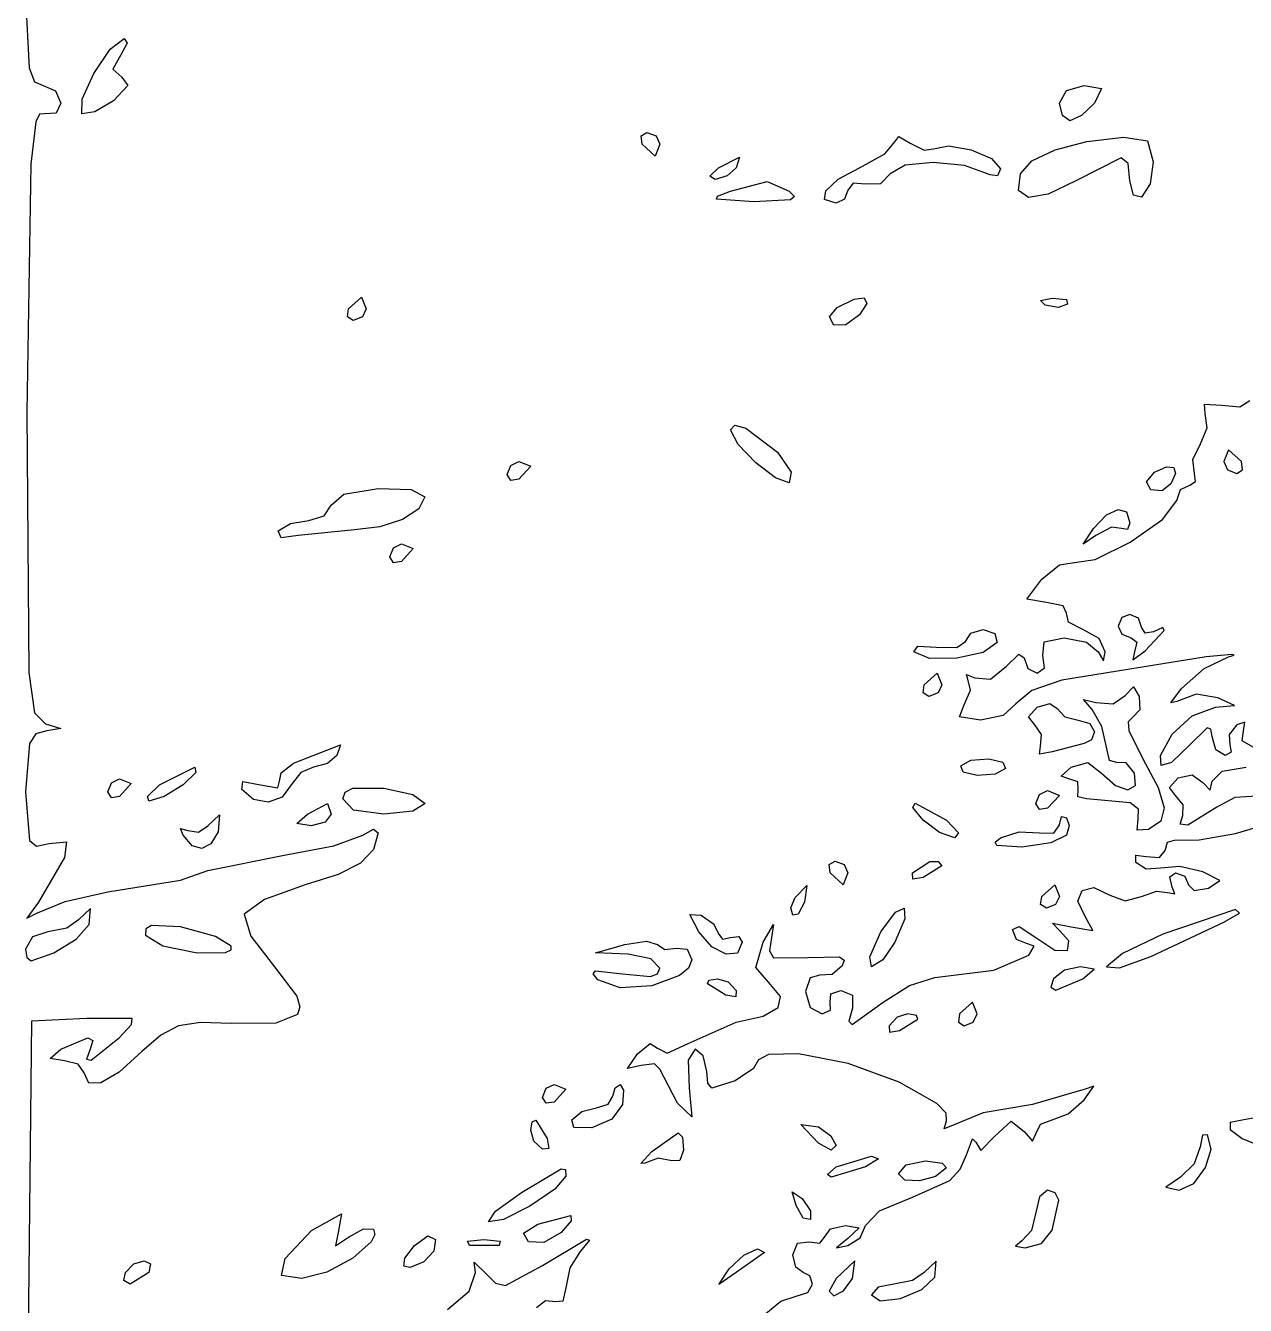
# Model space of a CAD drawing. Extents: x 0 to 282, y 0 to 282.
# Drawn here: x 0 to 36.63, y 57.93 to 96.34 of the extents above; entities that cross this region are included whole.
import ezdxf

# ---------------------------------------------------------------- set-up
doc = ezdxf.new("R2010")
doc.units = 0

msp = doc.modelspace()

# ---------------------------------------------------------------- linework, layer by layer
at = {"layer": 'Layer 1'}
for p, q in [((-0.000006, 97.190089), (0.105828, 95.073418)), ((2.540778, 95.632319), (2.962457, 95.955332)), ((3.055062, 95.814221), (2.856624, 95.461443)), ((2.962457, 95.955332), (3.055062, 95.814221)), ((2.049645, 94.905817), (2.540778, 95.632319)), ((2.856626, 95.461442), (2.62291, 95.033698)), ((2.856624, 95.461443), (2.856626, 95.461442)), ((0.105828, 95.073418), (0.267885, 94.660005)), ((1.697418, 94.139627), (2.049645, 94.905817)), ((2.62291, 95.033698), (2.891903, 94.791164)), ((0.267885, 94.660005), (0.529161, 94.544249)), ((0.529161, 94.544249), (0.899578, 94.385499)), ((3.072702, 94.544219), (2.644958, 94.085608)), ((2.891903, 94.791164), (3.072702, 94.544219)), ((31.255258, 94.398698), (31.784426, 94.544219)), ((31.784426, 94.544219), (32.313592, 94.451615)), ((0.899578, 94.385499), (1.058328, 94.015082)), ((1.692457, 93.697552), (1.697418, 94.139627)), ((31.043592, 94.015052), (31.255258, 94.398698)), ((32.313592, 94.451615), (32.101926, 94.015052)), ((1.058328, 94.015082), (0.917217, 93.710811)), ((2.076104, 93.759288), (1.692457, 93.697552)), ((2.644958, 94.085608), (2.076104, 93.759288)), ((31.136196, 93.644635), (31.043592, 94.015052)), ((32.101926, 94.015052), (31.70505, 93.644635)), ((32.101926, 94.015052), (32.101926, 94.015052)), ((0.308124, 93.458355), (0.154335, 92.180638)), ((0.421606, 93.680081), (0.308124, 93.458355)), ((0.564439, 93.697582), (0.421606, 93.680081)), ((0.917217, 93.710811), (0.564439, 93.697582)), ((31.361092, 93.485885), (31.136196, 93.644635)), ((31.70505, 93.644635), (31.361092, 93.485885)), ((18.484681, 93.036093), (18.66107, 93.133107)), ((18.519959, 92.780329), (18.484681, 93.036093)), ((18.66107, 93.133107), (18.934473, 93.036093)), ((18.934473, 93.036093), (19.049126, 92.780329)), ((26.104683, 92.850881), (26.228155, 93.018451)), ((26.228155, 93.018451), (26.563294, 92.815603)), ((31.868747, 92.865772), (32.98386, 92.991998)), ((32.98386, 92.991998), (33.689416, 92.886165)), ((18.908015, 92.427551), (18.519959, 92.780329)), ((19.049126, 92.780329), (18.908015, 92.427551)), ((19.049126, 92.780329), (19.049126, 92.780329)), ((25.800414, 92.489284), (26.104683, 92.850881)), ((26.563294, 92.815603), (26.982217, 92.608346)), ((26.982217, 92.608346), (27.26885, 92.639214)), ((27.26885, 92.639214), (27.268856, 92.639218)), ((27.268856, 92.639218), (27.716993, 92.738988)), ((27.716993, 92.738988), (28.393333, 92.617169)), ((28.393333, 92.617169), (29.010142, 92.356444)), ((30.220612, 92.282586), (30.915694, 92.617175)), ((30.915694, 92.617175), (31.868747, 92.865772)), ((33.689416, 92.886165), (33.865805, 92.251164)), ((20.813039, 92.074773), (21.43481, 92.392274)), ((21.43481, 92.392274), (21.342206, 92.074773)), ((25.046353, 92.074769), (25.800414, 92.489284)), ((27.251211, 92.237933), (26.412262, 92.155802)), ((28.195995, 92.14147), (27.251211, 92.237933)), ((29.010142, 92.356444), (29.279686, 92.039495)), ((29.87941, 91.898388), (30.220612, 92.282586)), ((32.904485, 92.374638), (31.53747, 91.686721)), ((33.11505, 92.202659), (32.904485, 92.374638)), ((33.16025, 91.686721), (33.11505, 92.202659)), ((33.865806, 92.251162), (33.768792, 91.589704)), ((33.865805, 92.251164), (33.865806, 92.251162)), ((0.154335, 92.180638), (0.035272, 84.737022)), ((20.548455, 91.819009), (20.813039, 92.074773)), ((20.707206, 91.721995), (20.548455, 91.819009)), ((21.064393, 91.832238), (20.707206, 91.721995)), ((21.342206, 92.074773), (21.064393, 91.832238)), ((21.342206, 92.074773), (21.342206, 92.074773)), ((24.400328, 91.730813), (25.046353, 92.074769)), ((25.963576, 91.898384), (25.672534, 91.594113)), ((26.412262, 92.155802), (25.963576, 91.898384)), ((28.962186, 91.863106), (28.195995, 92.14147)), ((29.187081, 91.832238), (28.962186, 91.863106)), ((29.279686, 92.039495), (29.187081, 91.832238)), ((29.816024, 91.389065), (29.87941, 91.898388)), ((21.16582, 91.369217), (22.272663, 91.660259)), ((22.272663, 91.660259), (22.92971, 91.369217)), ((24.032116, 91.386855), (24.400328, 91.730813)), ((24.852325, 91.611752), (24.693575, 91.404495)), ((25.222742, 91.580884), (24.852325, 91.611752)), ((25.672534, 91.594113), (25.222742, 91.580884)), ((31.53747, 91.686721), (30.707892, 91.283231)), ((33.270493, 91.254568), (33.16025, 91.686721)), ((33.768792, 91.589704), (33.513028, 91.192832)), ((20.751305, 91.131092), (20.779968, 91.220389)), ((21.871376, 91.051717), (20.751305, 91.131092)), ((20.779968, 91.220389), (21.16582, 91.369217)), ((22.969394, 91.117863), (21.871376, 91.051717)), ((22.929706, 91.369217), (23.086802, 91.215428)), ((22.92971, 91.369217), (22.929706, 91.369217)), ((23.086802, 91.215428), (22.969394, 91.117863)), ((23.994633, 91.122272), (24.032116, 91.386855)), ((24.340797, 91.016439), (23.994633, 91.122272)), ((24.596561, 91.131092), (24.340797, 91.016439)), ((24.693575, 91.404495), (24.596561, 91.131092)), ((30.113131, 91.184013), (29.816024, 91.389065)), ((30.707892, 91.283231), (30.113131, 91.184013)), ((33.513028, 91.192832), (33.270493, 91.254568)), ((9.700439, 87.841434), (10.088495, 88.194212)), ((10.088495, 88.194212), (10.229606, 87.841434)), ((24.376027, 87.876712), (24.877633, 88.131374)), ((24.877633, 88.131374), (25.187417, 88.167754)), ((25.259075, 88.005697), (25.046305, 87.665045)), ((25.187417, 88.167754), (25.259075, 88.005697)), ((30.474677, 88.092788), (30.831865, 88.158934)), ((30.620198, 87.947267), (30.474677, 88.092788)), ((30.831865, 88.158934), (31.259608, 88.123657)), ((31.290476, 87.982545), (31.008253, 87.885531)), ((31.259608, 88.123657), (31.290476, 87.982545)), ((31.290476, 87.982545), (31.290476, 87.982545)), ((9.66516, 87.598899), (9.700439, 87.841434)), ((9.84155, 87.488656), (9.66516, 87.598899)), ((10.114953, 87.598899), (9.84155, 87.488656)), ((10.229606, 87.841434), (10.114953, 87.598899)), ((10.229606, 87.841434), (10.229606, 87.841434)), ((24.137902, 87.598899), (24.376027, 87.876712)), ((24.270194, 87.347545), (24.137902, 87.598899)), ((25.046306, 87.665045), (24.631791, 87.360774)), ((25.046305, 87.665045), (25.046306, 87.665045)), ((31.008253, 87.885531), (30.620198, 87.947267)), ((24.631791, 87.360774), (24.270194, 87.347545)), ((35.418946, 84.701726), (35.401307, 84.983948)), ((35.401307, 84.983948), (35.912835, 84.948671)), ((35.912835, 84.948671), (36.46846, 84.900164)), ((36.46846, 84.900164), (36.759502, 85.089782)), ((0.035272, 84.737022), (0.092599, 76.927397)), ((35.480682, 84.269573), (35.418946, 84.701726)), ((21.166635, 84.207816), (21.297824, 84.346171)), ((21.397594, 83.766294), (21.166635, 84.207816)), ((21.297824, 84.346171), (21.634065, 84.256323)), ((21.634065, 84.256323), (22.577745, 83.537538)), ((35.277835, 83.784503), (35.480682, 84.269573)), ((21.929517, 83.21563), (21.397594, 83.766294)), ((35.057348, 83.317072), (35.277835, 83.784503)), ((22.577745, 83.537538), (22.577747, 83.537539)), ((22.577747, 83.537539), (22.992261, 82.933407)), ((36.124511, 83.608378), (35.9834, 83.2556)), ((36.512567, 83.2556), (36.124511, 83.608378)), ((14.463891, 82.867264), (14.574134, 83.140667)), ((14.574134, 83.140667), (14.816669, 83.25532)), ((14.816669, 83.25532), (15.169447, 83.114209)), ((15.169447, 83.114209), (14.816669, 82.726153)), ((15.169447, 83.114209), (15.169447, 83.114209)), ((22.520971, 82.764184), (21.929517, 83.21563)), ((33.901957, 82.93782), (34.2619, 83.10098)), ((34.2619, 83.10098), (34.47963, 83.078931)), ((34.47963, 83.078931), (34.531996, 82.898133)), ((35.101446, 82.902558), (35.057348, 83.317072)), ((35.9834, 83.2556), (36.098053, 83.013065)), ((35.9834, 83.2556), (35.9834, 83.2556)), ((36.098053, 83.013065), (36.371456, 82.902822)), ((36.371456, 82.902822), (36.547845, 83.013065)), ((36.547845, 83.013065), (36.512567, 83.2556)), ((14.574134, 82.690876), (14.463891, 82.867264)), ((14.816669, 82.726153), (14.574134, 82.690876)), ((22.930525, 82.620316), (22.520971, 82.764184)), ((22.992261, 82.933407), (22.930525, 82.620316)), ((33.663832, 82.646778), (33.901957, 82.93782)), ((33.796124, 82.408653), (33.663832, 82.646778)), ((34.531996, 82.898133), (34.395846, 82.585042)), ((34.960335, 82.54978), (35.136724, 82.660023)), ((35.136724, 82.660023), (35.101446, 82.902558)), ((9.172225, 81.950041), (9.56028, 82.276361)), ((9.56028, 82.276361), (10.583335, 82.44393)), ((10.583335, 82.44393), (11.579932, 82.413062)), ((11.579932, 82.413062), (11.994445, 82.196985)), ((34.135673, 82.377785), (33.796124, 82.408653)), ((34.395847, 82.585042), (34.135673, 82.377785)), ((34.395846, 82.585042), (34.395847, 82.585042)), ((34.572279, 82.091169), (34.686931, 82.413079)), ((34.686931, 82.413079), (34.960335, 82.54978)), ((8.969377, 81.628132), (9.172225, 81.950041)), ((11.807585, 81.834286), (11.319759, 81.517889)), ((11.994447, 82.196986), (11.807585, 81.834286)), ((11.994445, 82.196985), (11.994447, 82.196986)), ((34.14619, 81.521215), (34.572279, 82.091169)), ((7.950731, 81.398826), (8.501947, 81.49143)), ((8.501947, 81.49143), (8.969377, 81.628132)), ((11.319759, 81.517889), (10.64011, 81.294095)), ((32.067534, 81.244485), (32.461653, 81.654038)), ((32.461653, 81.654038), (32.812777, 81.822159)), ((32.812777, 81.822159), (33.064682, 81.74554)), ((33.064682, 81.74554), (33.161144, 81.420874)), ((33.174398, 80.838811), (34.14619, 81.521215)), ((7.584724, 81.17393), (7.950731, 81.398826)), ((7.672919, 80.971083), (7.584724, 81.17393)), ((9.877777, 81.209208), (8.184447, 81.032819)), ((10.64011, 81.294095), (9.877777, 81.209208)), ((31.758853, 80.781464), (32.067534, 81.244485)), ((32.605521, 81.284173), (32.13809, 81.032818)), ((32.914202, 81.244485), (32.605521, 81.284173)), ((33.090591, 81.213617), (32.914202, 81.244485)), ((33.161147, 81.420874), (33.090591, 81.213617)), ((33.161144, 81.420874), (33.161147, 81.420874)), ((8.184447, 81.032819), (7.672919, 80.971083)), ((11.046334, 80.67122), (11.288869, 80.785873)), ((11.288869, 80.785873), (11.641647, 80.644762)), ((32.13809, 81.032818), (31.758853, 80.781464)), ((32.116616, 80.315156), (33.174398, 80.838811)), ((10.936091, 80.397817), (11.046334, 80.67122)), ((11.046334, 80.221429), (10.936091, 80.397817)), ((11.641647, 80.644762), (11.288869, 80.256706)), ((11.641647, 80.644762), (11.641647, 80.644762)), ((31.432559, 80.221449), (32.116616, 80.315156)), ((11.288869, 80.256706), (11.046334, 80.221429)), ((30.515336, 79.72756), (31.053322, 80.159713)), ((31.053322, 80.159713), (31.432559, 80.221449)), ((30.069953, 79.123428), (30.515336, 79.72756)), ((30.656447, 79.022004), (30.069953, 79.123428)), ((31.154746, 78.9294), (30.656447, 79.022004)), ((31.25617, 78.704504), (31.154746, 78.9294)), ((31.317905, 78.431101), (31.25617, 78.704504)), ((31.750059, 78.210615), (31.317905, 78.431101)), ((32.918643, 78.572464), (32.8084, 78.3167)), ((33.161178, 78.669478), (32.918643, 78.572464)), ((33.416942, 78.554825), (33.161178, 78.669478)), ((33.513956, 78.281422), (33.416942, 78.554825)), ((28.22255, 77.857812), (28.3813, 78.100347)), ((28.3813, 78.100347), (28.751717, 78.21059)), ((28.751717, 78.21059), (29.108904, 78.095937)), ((29.108904, 78.095937), (29.175051, 77.822534)), ((32.243948, 77.941622), (31.750059, 78.210615)), ((32.8084, 78.3167), (32.923053, 78.074165)), ((32.8084, 78.3167), (32.8084, 78.3167)), ((32.923053, 78.074165), (33.196456, 77.963922)), ((33.624199, 78.105033), (33.513956, 78.281422)), ((33.619789, 77.575866), (34.193053, 78.188818)), ((33.866734, 78.140311), (33.624199, 78.105033)), ((34.155571, 78.275359), (33.866734, 78.140311)), ((34.193053, 78.188818), (34.155571, 78.275359)), ((26.670327, 77.540312), (26.793799, 77.716701)), ((26.793799, 77.716701), (27.340605, 77.681423)), ((27.340605, 77.681423), (27.966785, 77.677013)), ((27.966785, 77.677013), (28.22255, 77.857812)), ((29.175047, 77.822534), (28.758879, 77.525429)), ((29.175051, 77.822534), (29.175047, 77.822534)), ((30.55061, 77.434504), (30.590297, 77.844608)), ((30.590297, 77.844608), (31.18561, 77.963671)), ((31.18561, 77.963671), (31.855888, 77.831379)), ((31.855888, 77.831379), (32.20867, 77.540337)), ((32.420337, 77.540337), (32.243948, 77.941622)), ((33.196456, 77.963922), (33.368435, 77.83163)), ((33.368435, 77.83163), (33.302289, 77.540588)), ((27.146023, 77.341323), (26.670327, 77.540312)), ((27.962372, 77.350694), (27.146023, 77.341323)), ((28.758879, 77.525429), (27.962372, 77.350694)), ((29.456998, 77.117003), (29.827414, 77.4786)), ((29.827414, 77.4786), (29.986165, 77.363948)), ((29.986165, 77.363948), (30.100817, 77.042038)), ((30.594707, 77.064087), (30.55061, 77.434504)), ((35.454216, 77.399225), (31.115046, 76.693669)), ((32.20867, 77.540337), (32.36742, 77.275753)), ((32.36742, 77.275753), (32.420337, 77.540337)), ((33.249372, 77.306873), (33.619789, 77.575866)), ((33.302289, 77.540588), (33.249372, 77.306873)), ((35.392481, 77.042037), (36.124494, 77.399225)), ((36.225917, 77.465371), (35.454216, 77.399225)), ((36.124494, 77.399225), (36.292614, 77.443874)), ((36.292614, 77.443874), (36.225917, 77.465371)), ((0.092599, 76.927397), (0.268437, 75.713068)), ((26.98788, 76.552535), (27.375936, 76.905313)), ((27.375936, 76.905313), (27.517047, 76.552535)), ((28.29283, 76.728947), (28.253142, 76.865649)), ((28.253142, 76.865649), (28.504497, 76.764225)), ((28.980747, 76.728947), (29.456998, 77.117003)), ((30.100817, 77.042038), (30.374221, 76.905337)), ((30.374221, 76.905337), (30.594707, 77.064087)), ((34.713384, 76.446724), (35.392481, 77.042037)), ((26.952601, 76.31), (26.98788, 76.552535)), ((27.517047, 76.552535), (27.402394, 76.31)), ((27.517047, 76.552535), (27.517047, 76.552535)), ((28.372205, 76.393807), (28.29283, 76.728947)), ((28.504497, 76.764225), (28.980747, 76.728947)), ((31.115046, 76.693669), (30.215463, 76.380579)), ((33.020382, 76.235036), (33.271737, 76.49521)), ((33.271737, 76.49521), (33.443716, 76.199758)), ((27.128991, 76.199757), (26.952601, 76.31)), ((27.402394, 76.31), (27.128991, 76.199757)), ((28.186997, 75.952835), (28.372205, 76.393807)), ((30.215463, 76.380579), (29.739216, 75.988113)), ((32.032604, 75.811702), (31.768021, 76.115973)), ((31.768021, 76.115973), (32.138437, 76.023369)), ((32.658785, 75.983682), (33.020382, 76.235036)), ((33.443716, 76.199758), (33.456945, 75.802883)), ((34.391474, 76.014571), (34.713384, 76.446724)), ((35.149944, 76.270335), (34.572273, 76.058668)), ((35.806993, 76.164501), (35.149944, 76.270335)), ((36.300882, 75.930786), (35.806993, 76.164501)), ((0.268437, 75.713068), (0.599717, 75.388402)), ((28.050295, 75.591238), (28.186997, 75.952835)), ((29.739216, 75.988113), (29.35557, 75.635335)), ((30.114369, 75.591215), (30.374543, 75.882257)), ((30.374543, 75.882257), (30.753779, 75.996909)), ((30.753779, 75.996909), (30.974266, 75.846979)), ((30.974266, 75.846979), (31.212391, 75.591215)), ((32.323646, 75.300174), (32.032604, 75.811702)), ((32.138437, 76.023369), (32.658785, 75.983682)), ((33.456945, 75.802883), (33.232049, 75.564758)), ((34.572273, 76.058668), (34.391474, 76.014571)), ((35.03088, 75.622106), (35.736437, 75.882279)), ((35.736437, 75.882279), (36.300882, 75.930786)), ((0.599717, 75.388402), (1.053919, 75.242881)), ((28.680886, 75.494224), (28.050295, 75.591238)), ((29.35557, 75.635335), (28.680886, 75.494224)), ((30.303988, 75.35309), (30.114369, 75.591215)), ((30.511245, 75.062048), (30.303988, 75.35309)), ((31.212391, 75.591215), (31.609266, 75.494201)), ((31.609266, 75.494201), (31.609267, 75.494202)), ((31.609267, 75.494202), (31.962044, 75.397188)), ((31.962044, 75.397188), (32.103156, 75.141424)), ((32.455938, 74.682812), (32.323646, 75.300174)), ((33.232047, 75.564757), (33.112984, 75.441285)), ((33.112984, 75.441285), (33.126213, 75.185521)), ((33.232049, 75.564758), (33.232047, 75.564757)), ((34.431157, 75.07089), (35.03088, 75.622106)), ((36.371436, 75.353113), (36.14654, 75.066481)), ((36.609561, 75.432489), (36.371436, 75.353113)), ((36.583103, 75.24728), (36.609561, 75.432489)), ((0.312534, 75.078618), (0.119058, 74.788678)), ((0.634995, 75.176735), (0.312534, 75.078618)), ((1.053919, 75.242881), (0.634995, 75.176735)), ((30.480377, 74.71809), (30.511245, 75.062048)), ((32.103156, 75.141424), (32.010551, 74.898889)), ((33.126213, 75.185521), (33.549547, 74.330037)), ((34.082238, 74.430928), (34.431157, 75.07089)), ((35.480671, 75.260509), (34.960324, 74.75339)), ((35.595324, 75.22468), (35.480671, 75.260509)), ((35.630602, 75.000335), (35.595324, 75.22468)), ((35.745255, 74.59905), (35.630602, 75.000335)), ((36.14654, 75.066481), (36.159769, 74.75339)), ((36.535145, 74.87521), (36.583103, 75.24728)), ((0.119058, 74.788678), (-0.000005, 73.342285)), ((8.048086, 74.206561), (9.454793, 74.753366)), ((9.454793, 74.753366), (9.34896, 74.435866)), ((30.445099, 74.471145), (30.480377, 74.71809)), ((30.833155, 74.541701), (30.445099, 74.471145)), ((31.785656, 74.788646), (30.833155, 74.541701)), ((32.010551, 74.898889), (31.785656, 74.788646)), ((32.548542, 74.281528), (32.455938, 74.682812)), ((34.960324, 74.75339), (34.416274, 74.222568)), ((36.018658, 74.43589), (35.745255, 74.59905)), ((36.159769, 74.75339), (36.208276, 74.528494)), ((36.860912, 74.678426), (36.535145, 74.87521)), ((7.673811, 73.910007), (8.048086, 74.206561)), ((9.062324, 74.193333), (8.643401, 74.08309)), ((9.348957, 74.435868), (9.062324, 74.193333)), ((9.34896, 74.435866), (9.348957, 74.435868)), ((28.081501, 74.118367), (28.385771, 74.290346)), ((28.385771, 74.290346), (28.928168, 74.330034)), ((28.928168, 74.330034), (29.347092, 74.22861)), ((29.347092, 74.22861), (29.422057, 74.047812)), ((31.397604, 74.08309), (31.895903, 74.219792)), ((31.895903, 74.219792), (32.314827, 73.906701)), ((32.773438, 74.224201), (32.548542, 74.281528)), ((33.051251, 74.210972), (32.773438, 74.224201)), ((33.302605, 73.906701), (33.051251, 74.210972)), ((33.549547, 74.330037), (34.01367, 73.468486)), ((34.100428, 74.131617), (34.082238, 74.430928)), ((34.416274, 74.222568), (34.100428, 74.131617)), ((36.208276, 74.528494), (36.018658, 74.43589)), ((4.021987, 73.553923), (5.080317, 74.08309)), ((5.115594, 73.924339), (4.727539, 73.553923)), ((5.080317, 74.08309), (5.115594, 73.924339)), ((7.620343, 73.659756), (7.673811, 73.910007)), ((8.268574, 73.924339), (7.973123, 73.553923)), ((8.643401, 74.08309), (8.268574, 73.924339)), ((28.156466, 73.937568), (28.081501, 74.118367)), ((28.57539, 73.836145), (28.156466, 73.937568)), ((29.117786, 73.875832), (28.57539, 73.836145)), ((29.422057, 74.047812), (29.117786, 73.875832)), ((29.422057, 74.047812), (29.422057, 74.047812)), ((31.097743, 73.814097), (31.397604, 74.08309)), ((31.327049, 73.730312), (31.097743, 73.814097)), ((32.314827, 73.906701), (32.727136, 73.52967)), ((33.326858, 73.52967), (33.302605, 73.906701)), ((34.347343, 73.47457), (34.607517, 73.765612)), ((34.607517, 73.765612), (35.03085, 73.853807)), ((35.03085, 73.853807), (35.348351, 73.624501)), ((35.630573, 73.659779), (35.930434, 73.964051)), ((35.930434, 73.964051), (36.653633, 74.083113)), ((2.469771, 73.342255), (2.580014, 73.615659)), ((2.580014, 73.615659), (2.822549, 73.730311)), ((2.822549, 73.730311), (3.175327, 73.5892)), ((3.175327, 73.5892), (2.822549, 73.201144)), ((3.175327, 73.5892), (3.175327, 73.5892)), ((3.664799, 73.201145), (4.021987, 73.553923)), ((4.727547, 73.553923), (4.163101, 73.201145)), ((4.727539, 73.553923), (4.727547, 73.553923)), ((6.491453, 73.412812), (6.522321, 73.655346)), ((6.842027, 73.107438), (6.491453, 73.412812)), ((6.522321, 73.655346), (7.055898, 73.553923)), ((7.055898, 73.553923), (7.576245, 73.461318)), ((7.576245, 73.461318), (7.620343, 73.659756)), ((7.973123, 73.553923), (7.701924, 73.184608)), ((9.599199, 73.329026), (9.825198, 73.448089)), ((9.825198, 73.448089), (10.760057, 73.448088)), ((10.760057, 73.448088), (11.628771, 73.25847)), ((30.449464, 73.262881), (30.691999, 73.377533)), ((30.691999, 73.377533), (31.044777, 73.236422)), ((31.600451, 73.637708), (31.327049, 73.730312)), ((31.609271, 73.412812), (31.600451, 73.637708)), ((31.600451, 73.192326), (31.609271, 73.412812)), ((32.727136, 73.52967), (33.099757, 73.403993)), ((33.099757, 73.403993), (33.326858, 73.52967)), ((34.01367, 73.468486), (34.193366, 72.861598)), ((34.536961, 73.236445), (34.347343, 73.47457)), ((35.348351, 73.624501), (35.568837, 73.390786)), ((35.568837, 73.390786), (35.630573, 73.659779)), ((-0.000005, 73.342285), (0.114648, 71.878256)), ((2.580014, 73.165867), (2.469771, 73.342255)), ((2.822549, 73.201144), (2.580014, 73.165867)), ((3.704487, 73.060034), (3.664799, 73.201145)), ((4.163101, 73.201145), (3.704487, 73.060034)), ((7.285205, 73.033575), (6.842027, 73.107438)), ((7.701924, 73.184608), (7.285205, 73.033575)), ((9.525337, 73.130588), (9.599199, 73.329026)), ((9.851655, 72.79545), (9.525337, 73.130588)), ((11.628771, 73.25847), (11.994777, 72.989477)), ((26.641154, 72.872621), (26.710056, 72.998298)), ((26.710056, 72.998298), (27.658147, 72.495589)), ((30.339221, 72.989477), (30.449464, 73.262881)), ((31.044777, 73.236422), (30.691999, 72.848366)), ((31.044777, 73.236422), (31.044777, 73.236422)), ((31.856216, 73.13059), (31.600451, 73.192326)), ((33.174721, 73.015937), (31.856216, 73.13059)), ((33.418909, 72.823011), (33.174721, 73.015937)), ((34.761857, 72.949813), (34.536961, 73.236445)), ((36.318497, 73.172504), (35.771688, 72.883667)), ((36.971137, 73.209986), (36.318497, 73.172504)), ((5.468451, 72.3192), (5.825638, 72.65434)), ((5.825638, 72.65434), (5.785951, 72.142811)), ((8.14949, 72.389756), (8.466991, 72.671978)), ((8.466991, 72.671978), (9.071123, 72.989479)), ((9.172547, 72.671978), (8.991748, 72.429444)), ((9.071123, 72.989479), (9.172547, 72.671978)), ((9.172547, 72.671978), (9.172547, 72.671978)), ((10.760057, 72.671977), (9.851655, 72.79545)), ((11.62877, 72.764582), (10.760057, 72.671977)), ((11.994777, 72.989477), (11.62877, 72.764582)), ((11.994777, 72.989477), (11.994777, 72.989477)), ((26.952591, 72.495589), (26.641154, 72.872621)), ((30.449464, 72.813089), (30.339221, 72.989477)), ((30.691999, 72.848366), (30.449464, 72.813089)), ((33.408436, 72.530867), (33.418909, 72.823011)), ((34.193366, 72.861598), (34.09525, 72.459763)), ((34.67532, 72.367729), (34.748628, 72.636722)), ((34.748628, 72.636722), (34.761857, 72.949813)), ((35.771688, 72.883667), (34.902973, 72.336861)), ((4.727617, 72.036978), (4.652651, 72.239826)), ((4.652651, 72.239826), (4.868728, 72.178089)), ((5.195047, 72.129583), (5.468451, 72.3192)), ((8.572824, 72.3192), (8.14949, 72.389756)), ((8.991748, 72.429444), (8.572824, 72.3192)), ((27.44207, 72.125173), (26.952591, 72.495589)), ((27.658147, 72.495589), (28.019744, 72.111943)), ((27.658147, 72.495589), (27.658147, 72.495589)), ((30.87731, 72.098714), (31.04488, 72.354478)), ((31.04488, 72.354478), (31.111025, 72.605833)), ((31.111025, 72.605833), (31.256547, 72.566145)), ((31.256547, 72.566145), (31.335921, 72.32802)), ((31.335921, 72.32802), (31.256547, 72.036978)), ((33.381977, 72.186909), (33.408436, 72.530867)), ((34.09525, 72.459763), (33.725936, 72.213367)), ((34.902973, 72.336861), (34.67532, 72.367729)), ((36.336135, 72.094326), (37.319504, 72.3771)), ((0.114648, 71.878256), (0.327417, 71.715097)), ((0.705551, 71.790065), (1.225899, 71.842981)), ((1.225899, 71.842981), (1.164162, 71.366731)), ((5.007081, 71.726093), (4.727617, 72.036978)), ((4.868728, 72.178089), (5.195047, 72.129583)), ((5.785947, 72.142811), (5.566011, 71.779009)), ((5.785951, 72.142811), (5.785947, 72.142811)), ((9.260419, 71.723914), (10.124722, 72.037005)), ((10.124722, 72.037005), (10.446632, 72.217804)), ((10.583333, 72.10756), (10.444978, 71.607056)), ((10.446632, 72.217804), (10.583333, 72.10756)), ((27.905092, 71.966422), (27.44207, 72.125173)), ((28.019744, 72.111943), (27.905092, 71.966422)), ((29.117276, 71.828068), (29.280987, 71.966422)), ((29.280987, 71.966422), (29.836612, 72.142812)), ((29.836612, 72.142812), (30.445157, 72.107533)), ((30.445157, 72.107533), (30.87731, 72.098714)), ((31.256547, 72.036978), (30.784706, 71.807673)), ((31.256547, 72.036978), (31.256547, 72.036978)), ((33.725936, 72.213367), (33.381977, 72.186909)), ((34.294431, 71.829743), (34.501688, 71.895888)), ((34.501688, 71.895888), (35.246932, 71.897542)), ((35.246932, 71.897542), (36.336135, 72.094326)), ((0.327417, 71.715097), (0.705551, 71.790065)), ((5.296467, 71.640103), (5.007081, 71.726093)), ((5.566011, 71.779009), (5.296467, 71.640103)), ((7.761112, 71.437282), (9.260419, 71.723914)), ((10.444978, 71.607056), (10.058577, 71.199156)), ((29.161924, 71.732707), (29.117276, 71.828068)), ((29.915987, 71.6842), (29.161924, 71.732707)), ((30.784706, 71.807673), (29.915987, 71.6842)), ((34.056306, 71.371131), (34.219466, 71.578388)), ((34.219466, 71.578388), (34.294431, 71.829743)), ((1.164162, 71.366731), (0.38805, 70.026171)), ((5.468052, 70.978671), (7.761112, 71.437282)), ((10.058577, 71.199156), (9.387748, 70.857404)), ((24.130502, 71.163854), (24.306891, 71.260867)), ((24.16578, 70.908089), (24.130502, 71.163854)), ((24.306891, 71.260867), (24.580294, 71.163854)), ((24.580294, 71.163854), (24.694947, 70.908089)), ((26.635222, 70.908089), (27.155569, 71.252048)), ((27.517167, 71.119756), (26.952722, 70.766978)), ((27.155569, 71.252048), (27.409128, 71.255355)), ((27.409128, 71.255355), (27.517167, 71.119756)), ((27.517167, 71.119756), (27.517167, 71.119756)), ((33.337521, 71.22561), (33.337521, 71.446097)), ((33.337521, 71.446097), (33.655021, 71.401999)), ((33.655021, 71.018353), (33.337521, 71.22561)), ((33.655021, 71.401999), (34.056306, 71.371131)), ((34.660438, 71.102139), (34.078355, 71.049221)), ((35.348355, 70.943388), (34.660438, 71.102139)), ((4.656666, 70.687629), (5.468052, 70.978671)), ((9.387748, 70.857404), (8.396113, 70.55534)), ((24.553836, 70.555311), (24.16578, 70.908089)), ((24.694947, 70.908089), (24.553836, 70.555311)), ((24.694947, 70.908089), (24.694947, 70.908089)), ((26.648451, 70.718472), (26.635222, 70.908089)), ((26.952722, 70.766978), (26.648451, 70.718472)), ((34.078355, 71.049221), (33.655021, 71.018353)), ((34.364986, 70.789048), (34.536965, 70.90811)), ((34.431132, 70.484776), (34.364986, 70.789048)), ((34.536965, 70.90811), (34.810368, 70.811097)), ((34.810368, 70.811097), (34.925021, 70.555332)), ((35.859883, 70.683215), (35.348355, 70.943388)), ((1.186209, 70.052629), (2.469442, 70.343671)), ((2.469442, 70.343671), (4.656666, 70.687629)), ((8.396113, 70.55534), (7.17462, 70.114368)), ((23.107444, 70.167257), (23.460222, 70.533265)), ((23.460222, 70.533265), (23.389666, 70.026146)), ((30.51578, 70.202535), (30.903836, 70.555313)), ((30.903836, 70.555313), (31.044947, 70.202535)), ((31.603947, 70.0642), (31.72797, 70.383355)), ((31.72797, 70.383355), (32.083504, 70.470999)), ((32.083504, 70.470999), (32.561408, 70.237832)), ((33.513909, 70.202554), (33.963701, 70.361305)), ((33.963701, 70.361305), (34.360576, 70.308387)), ((34.360576, 70.308387), (34.514917, 70.277519)), ((34.514917, 70.277519), (34.431132, 70.484776)), ((34.925021, 70.555332), (35.092591, 70.383353)), ((35.092591, 70.383353), (35.524744, 70.449499)), ((35.524744, 70.449499), (35.859883, 70.683215)), ((0.38805, 70.026171), (0.039682, 69.54992)), ((0.352772, 69.708671), (1.186209, 70.052629)), ((7.17462, 70.114368), (6.561663, 69.673395)), ((22.979562, 69.862986), (23.107444, 70.167257)), ((23.389667, 70.026146), (23.200049, 69.673369)), ((23.389666, 70.026146), (23.389667, 70.026146)), ((30.480501, 69.960001), (30.51578, 70.202535)), ((30.656891, 69.849757), (30.480501, 69.960001)), ((30.930294, 69.960001), (30.656891, 69.849757)), ((31.044947, 70.202535), (30.930294, 69.960001)), ((31.044947, 70.202535), (31.044947, 70.202535)), ((31.820574, 69.602832), (31.603947, 70.0642)), ((32.561408, 70.237832), (33.024429, 70.074672)), ((33.024429, 70.074672), (33.513909, 70.202554)), ((0.039682, 69.54992), (0.352772, 69.708671)), ((1.944684, 69.836849), (1.587496, 69.4973)), ((1.904996, 69.356189), (1.944684, 69.836849)), ((6.561663, 69.673395), (6.76892, 69.011937)), ((20.214653, 69.144197), (19.945659, 69.655725)), ((19.945659, 69.655725), (20.285208, 69.638086)), ((20.285208, 69.638086), (20.655625, 69.382322)), ((23.036889, 69.63809), (22.979562, 69.862986)), ((23.200049, 69.673369), (23.036889, 69.63809)), ((25.682713, 69.144192), (26.120928, 69.734544)), ((26.120928, 69.734544), (26.383857, 69.845339)), ((26.383857, 69.845339), (26.402047, 69.526185)), ((32.04547, 69.179499), (31.820574, 69.602832)), ((36.336128, 69.814738), (34.148908, 69.073904)), ((35.98335, 69.426682), (36.450781, 69.700085)), ((36.450781, 69.700085), (36.336128, 69.814738)), ((1.234722, 69.254765), (0.670277, 69.144522)), ((1.5875, 69.4973), (1.234722, 69.254765)), ((1.521353, 68.919627), (1.904996, 69.356189)), ((1.587496, 69.4973), (1.5875, 69.4973)), ((3.614875, 69.231074), (3.598341, 69.0387)), ((3.783546, 69.334152), (3.614875, 69.231074)), ((4.656671, 69.285645), (3.783546, 69.334152)), ((5.706185, 68.995706), (4.656671, 69.285645)), ((20.655625, 69.382322), (20.814375, 69.073641)), ((22.154462, 68.826721), (22.463143, 69.360298)), ((22.463143, 69.360298), (22.401407, 68.967832)), ((26.402047, 69.526185), (26.106047, 68.826692)), ((29.63335, 69.214777), (29.840607, 69.302972)), ((29.752413, 68.910506), (29.63335, 69.214777)), ((29.840607, 69.302972), (30.338906, 68.967832)), ((31.044462, 69.179499), (30.837205, 69.404395)), ((30.837205, 69.404395), (31.39724, 69.285332)), ((31.326685, 68.866408), (31.044462, 69.179499)), ((31.39724, 69.285332), (32.04547, 69.179499)), ((33.79613, 68.403622), (35.98335, 69.426682)), ((0.202846, 68.985772), (-0.000001, 68.615355)), ((0.670277, 69.144522), (0.202846, 68.985772)), ((0.846666, 68.509522), (1.521353, 68.919627)), ((3.59834, 69.0387), (4.123097, 68.7212)), ((3.598341, 69.0387), (3.59834, 69.0387)), ((6.173616, 68.712381), (5.706185, 68.995706)), ((6.76892, 69.011937), (7.478886, 68.085895)), ((17.992118, 68.756141), (18.644757, 68.861975)), ((18.644757, 68.861975), (18.979896, 68.756141)), ((20.61208, 68.692752), (20.214653, 69.144197)), ((20.814375, 69.073641), (20.814377, 69.073641)), ((20.814377, 69.073641), (20.92462, 68.914891)), ((20.92462, 68.914891), (21.167155, 68.967808)), ((21.167155, 68.967808), (21.422919, 69.003086)), ((21.519933, 68.826697), (21.380475, 68.504236)), ((21.422919, 69.003086), (21.519933, 68.826697)), ((21.929566, 68.072659), (22.154462, 68.826721)), ((22.401407, 68.967832), (22.33912, 68.571508)), ((25.356393, 68.390133), (25.682713, 69.144192)), ((26.106047, 68.826696), (25.740039, 68.297529)), ((26.106047, 68.826692), (26.106047, 68.826696)), ((30.056684, 68.791443), (29.752413, 68.910506)), ((30.2904, 68.707659), (30.056684, 68.791443)), ((30.338906, 68.967832), (30.907761, 68.588596)), ((31.291407, 68.579776), (31.326685, 68.866408)), ((34.1489, 69.0739), (32.945047, 68.487407)), ((34.148908, 69.073904), (34.1489, 69.0739)), ((-0.000001, 68.615355), (0.038033, 68.370615)), ((0.171978, 68.271396), (0.846666, 68.509522)), ((4.123097, 68.7212), (5.15056, 68.509533)), ((5.15056, 68.509533), (6.006047, 68.52166)), ((6.006047, 68.52166), (6.172514, 68.60007)), ((6.172514, 68.60007), (6.173616, 68.712381)), ((17.110173, 68.509196), (17.992118, 68.756141)), ((18.097951, 68.473919), (17.110173, 68.509196)), ((18.772639, 68.328397), (18.097951, 68.473919)), ((18.979896, 68.756141), (19.195972, 68.610621)), ((19.195972, 68.610621), (19.544341, 68.650308)), ((19.544337, 68.650308), (19.866246, 68.619439)), ((19.544341, 68.650308), (19.544337, 68.650308)), ((19.866246, 68.619439), (20.002948, 68.29753)), ((21.039272, 68.46951), (20.61208, 68.692752)), ((21.380475, 68.504236), (21.039272, 68.46951)), ((22.33912, 68.571508), (22.458733, 68.3637)), ((23.495017, 68.368109), (24.443107, 68.390158)), ((24.443107, 68.390158), (24.581463, 68.293695)), ((25.400491, 68.085862), (25.356393, 68.390133)), ((29.073321, 67.984464), (30.12724, 68.438665)), ((30.12724, 68.438665), (30.2904, 68.707659)), ((30.907761, 68.588596), (31.291407, 68.579776)), ((32.945047, 68.487407), (32.45557, 68.086122)), ((32.848036, 68.059664), (33.79613, 68.403622)), ((0.038033, 68.370615), (0.171978, 68.271396)), ((7.478886, 68.085895), (8.143102, 67.206156)), ((19.050452, 68.050585), (18.772639, 68.328397)), ((18.978242, 67.884118), (19.050452, 68.050585)), ((19.904831, 68.046037), (19.64135, 67.826791)), ((20.002948, 68.29753), (19.904831, 68.046037)), ((22.366129, 67.556721), (21.929566, 68.072659)), ((22.458733, 68.3637), (23.495017, 68.368109)), ((24.518077, 68.121164), (24.222625, 67.86099)), ((24.581463, 68.293695), (24.518077, 68.121164)), ((25.740039, 68.297529), (25.400491, 68.085862)), ((31.679489, 68.086178), (31.19442, 67.989164)), ((32.085184, 68.015622), (31.679489, 68.086178)), ((31.750045, 67.7334), (32.085184, 68.015622)), ((32.45557, 68.086122), (32.848036, 68.059664)), ((17.043475, 67.884117), (17.114582, 67.971209)), ((17.180728, 67.697807), (17.043475, 67.884117)), ((17.114582, 67.971209), (17.921562, 67.874196)), ((17.859823, 67.454168), (17.180728, 67.697807)), ((17.921562, 67.874196), (18.763819, 67.80364)), ((18.763819, 67.80364), (18.978242, 67.884118)), ((19.64135, 67.826791), (18.803503, 67.521417)), ((20.479061, 67.578745), (20.51985, 67.690641)), ((20.51985, 67.690641), (20.778922, 67.733085)), ((20.778922, 67.733085), (21.100831, 67.636071)), ((21.100831, 67.636071), (21.343367, 67.380307)), ((23.556757, 67.763977), (23.424465, 67.345053)), ((23.847799, 67.838942), (23.556757, 67.763977)), ((24.222625, 67.86099), (23.847799, 67.838942)), ((26.54214, 67.530262), (27.30502, 67.768387)), ((27.30502, 67.768387), (29.073321, 67.984464)), ((30.8681, 67.7334), (30.787623, 67.475431)), ((31.19442, 67.989164), (30.8681, 67.7334)), ((30.8681, 67.7334), (30.8681, 67.7334)), ((30.938656, 67.389442), (31.750045, 67.7334)), ((18.803503, 67.521417), (17.859823, 67.454168)), ((21.025867, 67.239196), (20.479061, 67.578745)), ((21.330137, 67.190689), (21.025867, 67.239196)), ((21.343367, 67.380307), (21.330137, 67.190689)), ((21.343367, 67.380307), (21.343367, 67.380307)), ((22.672601, 67.196777), (22.366129, 67.556721)), ((23.424465, 67.345053), (23.565576, 66.864393)), ((24.165299, 67.027553), (24.178528, 67.283317)), ((24.178528, 67.283317), (24.482799, 67.380331)), ((24.482799, 67.380331), (24.831167, 67.23481)), ((24.831167, 67.23481), (24.835577, 66.851164)), ((25.7528, 67.027553), (26.54214, 67.530262)), ((30.787623, 67.475431), (30.938656, 67.389442)), ((8.143102, 67.206156), (8.23481, 66.892789)), ((8.23481, 66.892789), (8.162394, 66.657144)), ((22.147844, 66.609181), (22.59543, 66.873213)), ((22.59543, 66.873213), (22.672601, 67.196777)), ((23.565576, 66.864393), (23.918354, 66.674775)), ((24.174118, 66.785018), (24.165299, 67.027553)), ((24.835577, 66.851164), (24.720924, 66.462006)), ((24.817938, 66.357275), (25.7528, 67.027553)), ((28.433956, 67.027778), (28.0459, 66.675)), ((28.575067, 66.675), (28.433956, 67.027778)), ((0.176382, 66.463122), (0.070549, 56.620612)), ((1.834442, 66.533677), (0.176382, 66.463122)), ((3.201457, 66.542497), (1.834442, 66.533677)), ((3.183818, 66.355083), (3.201457, 66.542497)), ((8.162394, 66.657144), (7.513613, 66.399176)), ((21.343069, 66.427831), (22.147844, 66.609181)), ((23.918354, 66.674775), (24.174118, 66.785018)), ((26.171735, 66.578064), (25.9292, 66.3223)), ((26.493645, 66.675078), (26.171735, 66.578064)), ((26.2467, 66.181189), (26.793506, 66.520738)), ((26.752716, 66.632634), (26.493645, 66.675078)), ((26.793506, 66.520738), (26.752716, 66.632634)), ((28.0459, 66.675), (28.010622, 66.432465)), ((28.0459, 66.675), (28.0459, 66.675)), ((28.460414, 66.432465), (28.575067, 66.675)), ((2.82222, 65.969232), (3.183818, 66.355083)), ((4.594923, 66.31319), (4.060245, 66.035378)), ((5.248665, 66.419024), (4.594923, 66.31319)), ((6.173606, 66.392565), (5.248665, 66.419024)), ((7.513613, 66.399176), (6.173606, 66.392565)), ((19.896679, 65.792831), (21.343069, 66.427831)), ((24.720924, 66.462006), (24.817938, 66.357275)), ((25.9292, 66.3223), (25.942429, 66.132682)), ((25.9292, 66.3223), (25.9292, 66.3223)), ((25.942429, 66.132682), (26.2467, 66.181189)), ((28.010622, 66.432465), (28.187011, 66.322222)), ((28.187011, 66.322222), (28.460414, 66.432465)), ((1.05833, 65.616454), (1.869721, 65.960413)), ((1.869721, 65.960413), (2.020754, 65.874423)), ((2.020754, 65.874423), (1.940275, 65.616454)), ((1.971143, 65.290135), (2.82222, 65.969232)), ((4.060245, 66.035378), (3.492496, 65.545898)), ((18.379733, 65.475331), (18.758969, 65.788422)), ((18.758969, 65.788422), (18.979456, 65.65172)), ((19.266088, 65.49738), (19.896679, 65.792831)), ((0.74083, 65.334232), (1.05833, 65.616454)), ((1.164163, 65.263676), (0.74083, 65.334232)), ((1.940275, 65.616454), (1.825071, 65.314388)), ((1.825071, 65.314388), (1.971143, 65.290135)), ((3.492496, 65.545898), (2.805682, 64.925779)), ((18.075462, 65.034359), (18.379733, 65.475331)), ((18.979456, 65.65172), (19.266088, 65.49738)), ((20.108345, 65.616441), (19.901088, 65.285712)), ((20.35088, 65.413594), (20.108345, 65.616441)), ((20.461123, 64.946163), (20.35088, 65.413594)), ((22.308802, 65.453282), (22.013346, 65.298941)), ((23.212796, 65.47533), (22.308802, 65.453282)), ((24.701078, 65.190905), (23.212796, 65.47533)), ((1.583088, 65.166663), (1.164163, 65.263676)), ((1.763886, 64.910898), (1.583088, 65.166663)), ((2.805682, 64.925779), (2.257775, 64.606626)), ((18.485566, 65.122553), (18.075462, 65.034359)), ((18.886851, 65.17547), (18.485566, 65.122553)), ((19.050011, 65.01672), (18.886851, 65.17547)), ((19.579178, 63.99366), (19.050011, 65.01672)), ((19.901088, 65.285712), (19.931956, 64.452271)), ((20.489235, 64.599449), (20.461123, 64.946163)), ((21.859005, 65.034358), (21.30779, 64.663941)), ((22.013346, 65.298941), (21.859005, 65.034358)), ((26.229047, 64.628667), (24.701078, 65.190905)), ((1.895075, 64.598359), (1.763886, 64.910898)), ((2.257775, 64.606626), (1.895075, 64.598359)), ((15.632774, 64.443425), (15.875309, 64.558078)), ((15.875309, 64.558078), (16.228087, 64.416967)), ((17.705339, 64.461065), (17.850861, 64.558079)), ((17.850861, 64.558079), (17.952284, 64.390509)), ((20.606644, 64.447865), (20.489235, 64.599449)), ((21.30779, 64.663941), (20.606644, 64.447865)), ((27.36014, 63.987052), (26.229047, 64.628667)), ((15.522531, 64.170022), (15.632774, 64.443425)), ((15.632774, 63.993633), (15.522531, 64.170022)), ((16.228087, 64.416967), (15.875309, 64.028911)), ((16.228087, 64.416967), (16.228087, 64.416967)), ((17.498082, 63.962766), (17.639194, 64.205301)), ((17.639194, 64.205301), (17.705339, 64.461065)), ((17.952284, 64.390509), (17.921416, 63.958356)), ((19.931956, 64.452271), (20.006921, 63.587967)), ((31.820578, 64.417001), (30.233078, 63.95839)), ((31.7853, 64.099501), (32.080752, 64.509605)), ((32.080752, 64.509605), (31.820578, 64.417001)), ((15.875309, 64.028911), (15.632774, 63.993633)), ((16.708741, 63.74228), (17.145305, 63.852523)), ((17.145305, 63.852523), (17.498082, 63.962766)), ((17.921417, 63.958356), (17.608326, 63.512974)), ((17.921416, 63.958356), (17.921417, 63.958356)), ((20.006921, 63.587967), (19.579178, 63.99366)), ((27.640433, 63.698491), (27.36014, 63.987052)), ((30.233078, 63.95839), (28.751408, 63.711445)), ((31.30905, 63.680577), (31.7853, 64.099501)), ((15.169748, 63.182241), (15.212191, 63.441312)), ((15.212191, 63.441312), (15.324088, 63.482102)), ((15.324088, 63.482102), (15.663637, 62.935296)), ((16.404471, 63.499745), (16.708741, 63.74228)), ((16.466207, 63.270439), (16.404471, 63.499745)), ((17.608326, 63.512974), (17.004194, 63.2528)), ((27.582831, 63.226375), (27.657796, 63.4645)), ((27.657796, 63.4645), (27.640433, 63.698491)), ((28.751408, 63.711445), (27.904741, 63.358667)), ((29.104187, 63.005889), (29.598076, 63.460091)), ((29.598076, 63.460091), (29.986132, 63.147)), ((30.480021, 63.367486), (30.832799, 63.499778)), ((30.832799, 63.499778), (31.30905, 63.680577)), ((36.583122, 63.500022), (36.171364, 63.41734)), ((36.171364, 63.41734), (36.173018, 63.20898)), ((37.196074, 63.610265), (36.583122, 63.500022)), ((15.266761, 62.860331), (15.169748, 63.182241)), ((17.004194, 63.2528), (16.466207, 63.270439)), ((18.803377, 62.54724), (19.597127, 63.107276)), ((19.597127, 63.107276), (19.726112, 62.978842)), ((23.81281, 62.794185), (23.283643, 63.35863)), ((23.283643, 63.35863), (23.81281, 63.288074)), ((23.81281, 63.288074), (24.183226, 63.019081)), ((24.183226, 63.019081), (24.341977, 62.723629)), ((27.904741, 63.358667), (27.582831, 63.226375)), ((28.689673, 62.573736), (29.104187, 63.005889)), ((29.986132, 63.147), (30.241896, 62.860368)), ((30.241896, 62.860368), (30.33891, 63.076444)), ((30.33891, 63.076444), (30.480021, 63.367486)), ((35.343945, 63.037071), (35.277799, 62.688703)), ((35.489466, 63.041481), (35.343945, 63.037071)), ((35.60522, 62.618696), (35.489466, 63.041481)), ((36.173018, 63.20898), (36.538474, 62.934475)), ((15.522526, 62.617796), (15.266761, 62.860331)), ((15.712143, 62.631025), (15.522526, 62.617796)), ((15.663637, 62.935296), (15.712143, 62.631025)), ((15.663637, 62.935296), (15.663637, 62.935296)), ((19.726112, 62.978842), (19.755878, 62.582518)), ((24.196456, 62.586927), (23.81281, 62.794185)), ((24.341977, 62.723629), (24.196456, 62.586927)), ((24.341977, 62.723629), (24.341977, 62.723629)), ((28.25752, 62.441444), (28.438319, 62.926513)), ((28.438319, 62.926513), (28.539742, 62.8295)), ((28.539742, 62.8295), (28.689673, 62.573736)), ((35.2778, 62.6887), (35.097001, 62.177172)), ((35.277799, 62.688703), (35.2778, 62.6887)), ((36.538474, 62.934475), (37.218122, 62.653355)), ((18.472647, 62.185643), (18.803377, 62.54724)), ((18.997404, 62.348803), (18.59171, 62.194462)), ((19.403099, 62.265018), (18.997404, 62.348803)), ((19.645633, 62.278247), (19.403099, 62.265018)), ((19.755877, 62.582518), (19.645633, 62.278247)), ((19.755878, 62.582518), (19.755877, 62.582518)), ((24.342432, 62.088629), (25.400762, 62.406129)), ((25.616838, 62.326754), (25.224373, 62.088629)), ((25.400762, 62.406129), (25.616838, 62.326754)), ((26.445872, 62.150365), (27.023546, 62.265018)), ((27.023546, 62.265018), (27.526254, 62.198872)), ((28.068453, 62.014803), (28.25752, 62.441444)), ((35.436549, 62.066929), (35.60522, 62.618696)), ((14.887995, 61.312521), (16.087441, 62.022487)), ((16.087441, 62.022487), (16.217529, 62.002092)), ((16.217529, 62.002092), (16.228555, 61.80641)), ((18.59171, 62.194462), (18.472647, 62.185643)), ((24.078397, 61.850504), (24.342432, 62.088629)), ((25.224377, 62.088629), (24.188089, 61.771129)), ((25.224373, 62.088629), (25.224377, 62.088629)), ((26.212157, 61.876962), (26.445872, 62.150365)), ((26.403428, 61.681281), (26.212157, 61.876962)), ((27.658547, 62.053351), (27.328368, 61.792626)), ((27.526254, 62.198872), (27.658546, 62.053351)), ((27.658546, 62.053351), (27.658547, 62.053351)), ((27.750401, 61.674152), (28.068453, 62.014803)), ((35.097001, 62.177172), (34.678077, 61.771477)), ((35.082669, 61.587922), (35.436549, 62.066929)), ((16.228547, 61.806406), (15.89451, 61.412838)), ((16.228555, 61.80641), (16.228547, 61.806406)), ((24.188089, 61.771129), (24.078397, 61.850504)), ((26.842747, 61.660885), (26.403428, 61.681281)), ((26.63474, 61.171444), (27.750401, 61.674152)), ((27.328368, 61.792626), (26.842747, 61.660885)), ((34.678077, 61.771477), (34.237104, 61.471616)), ((34.237104, 61.471616), (34.642799, 61.383421)), ((34.642799, 61.383421), (35.082669, 61.587922)), ((14.116293, 60.752486), (14.887995, 61.312521)), ((15.89451, 61.412838), (15.143754, 60.906823)), ((23.142993, 60.92446), (23.01952, 61.334565)), ((23.01952, 61.334565), (23.319382, 61.136127)), ((23.319382, 61.136127), (23.575146, 60.76571)), ((25.638144, 60.76134), (26.63474, 61.171444)), ((30.449142, 61.180536), (30.338899, 60.713105)), ((30.691677, 61.383383), (30.449142, 61.180536)), ((30.922085, 61.310071), (30.691677, 61.383383)), ((30.832788, 60.183933), (31.026816, 61.087929)), ((31.026816, 61.087929), (30.922085, 61.310071)), ((13.900217, 60.430576), (14.116293, 60.752486)), ((15.143754, 60.906823), (14.353312, 60.506642)), ((23.35466, 60.540814), (23.142993, 60.92446)), ((23.575146, 60.76571), (23.566327, 60.501127)), ((25.22363, 60.324777), (25.638144, 60.76134)), ((30.3389, 60.7131), (30.206608, 60.170704)), ((30.338899, 60.713105), (30.3389, 60.7131)), ((8.590871, 60.179216), (9.490452, 60.677517)), ((9.490452, 60.677517), (9.384619, 60.113072)), ((14.353312, 60.506642), (13.900217, 60.430576)), ((14.949698, 60.095432), (15.381851, 60.360015)), ((15.381851, 60.360015), (16.369629, 60.620189)), ((16.383961, 60.464195), (16.087407, 60.11307)), ((16.369629, 60.620189), (16.383961, 60.464195)), ((23.566327, 60.501126), (23.35466, 60.540814)), ((23.566327, 60.501127), (23.566327, 60.501126)), ((24.174116, 60.227763), (24.623908, 60.324777)), ((24.623908, 60.324777), (25.029602, 60.249811)), ((25.06488, 59.958769), (25.22363, 60.324777)), ((7.797122, 59.336957), (8.590871, 60.179216)), ((9.384627, 60.11307), (9.305252, 59.711785)), ((9.305252, 59.711785), (9.702127, 59.971959)), ((9.384619, 60.113072), (9.384627, 60.11307)), ((9.702127, 59.971959), (10.151918, 60.227723)), ((10.151918, 60.227723), (10.442961, 60.218904)), ((10.487954, 60.053953), (10.379571, 59.838565)), ((10.442961, 60.218904), (10.487954, 60.053953)), ((11.677685, 59.725014), (12.07456, 60.011646)), ((12.07456, 60.011646), (12.312685, 59.901403)), ((15.099629, 59.830848), (14.949698, 60.095432)), ((16.087407, 60.11307), (15.567059, 59.813209)), ((16.087407, 60.11307), (16.087407, 60.11307)), ((23.852206, 59.79561), (23.988908, 59.971999)), ((23.988908, 59.971999), (24.174116, 60.227763)), ((24.694463, 59.936721), (24.350505, 59.658908)), ((25.029602, 60.249811), (24.694463, 59.936721)), ((24.694463, 59.725054), (25.06488, 59.958769)), ((30.206608, 60.170704), (29.915566, 59.866433)), ((30.506469, 59.787058), (30.832788, 60.183933)), ((10.379571, 59.838565), (9.830009, 59.345777)), ((11.389399, 59.340266), (11.677685, 59.725014)), ((12.255358, 59.553035), (11.959907, 59.231125)), ((12.312685, 59.901403), (12.255358, 59.553035)), ((13.269596, 59.852896), (13.759076, 59.901403)), ((13.335742, 59.725014), (13.269596, 59.852896)), ((14.217687, 59.725014), (13.335742, 59.725014)), ((13.759076, 59.901403), (14.252965, 59.852896)), ((14.252965, 59.852896), (14.217687, 59.725014)), ((14.217687, 59.725014), (14.217687, 59.725014)), ((15.567059, 59.813209), (15.099629, 59.830848)), ((15.522965, 59.125288), (16.841471, 59.919038)), ((16.651857, 59.548625), (16.347585, 59.054736)), ((16.936833, 59.87935), (16.651855, 59.548622)), ((16.651855, 59.548622), (16.651857, 59.548625)), ((16.841471, 59.919038), (16.936833, 59.87935)), ((21.568695, 59.438381), (21.9788, 59.61918)), ((21.9788, 59.61918), (22.190467, 59.513347)), ((23.036408, 59.442832), (23.177519, 59.79561)), ((23.177519, 59.79561), (23.530297, 59.830888)), ((23.530297, 59.830888), (23.852206, 59.79561)), ((24.350505, 59.658908), (24.694463, 59.725054)), ((29.915566, 59.866433), (29.730357, 59.707683)), ((29.730357, 59.707683), (30.021399, 59.654766)), ((30.021399, 59.654766), (30.506469, 59.787058)), ((2.999321, 58.913624), (3.255085, 59.169389)), ((3.255085, 59.169389), (3.563766, 59.266402)), ((3.563766, 59.266402), (3.753384, 59.169389)), ((3.753384, 59.169389), (3.704877, 58.913624)), ((7.686878, 58.825429), (7.797122, 59.336957)), ((9.830009, 59.345777), (9.048935, 58.919136)), ((11.355774, 59.107653), (11.389399, 59.340266)), ((11.959907, 59.231125), (11.553661, 59.060248)), ((11.959907, 59.231125), (11.959907, 59.231125)), ((13.512135, 58.913621), (13.472448, 59.226712)), ((13.472448, 59.226712), (13.829635, 58.878343)), ((21.132133, 59.019457), (21.568695, 59.438381)), ((22.190467, 59.513347), (21.3438, 58.913624)), ((22.190467, 59.513347), (22.190467, 59.513347)), ((23.129012, 59.072415), (23.036408, 59.442832)), ((24.906145, 59.266667), (24.3417, 58.7375)), ((24.835589, 58.7375), (24.906145, 59.266667)), ((27.344687, 59.253449), (26.987499, 58.9139)), ((27.304999, 58.772789), (27.344687, 59.253449)), ((2.950813, 58.67109), (2.999321, 58.913624)), ((3.704877, 58.913624), (3.140432, 58.560846)), ((3.704877, 58.913624), (3.704877, 58.913624)), ((8.291011, 58.737234), (7.686878, 58.825429)), ((9.048935, 58.919136), (8.291011, 58.737234)), ((11.553661, 59.060248), (11.355774, 59.107653)), ((13.32362, 58.357997), (13.512135, 58.913621)), ((13.829635, 58.878343), (14.114062, 58.589506)), ((14.411718, 58.525566), (15.522965, 59.125288)), ((16.347585, 59.054736), (16.228523, 58.455015)), ((20.814633, 58.556437), (21.132133, 59.019457)), ((21.3438, 58.913624), (20.814633, 58.556437)), ((23.353908, 58.913665), (23.129012, 59.072415)), ((23.547935, 58.816651), (23.353908, 58.913665)), ((23.63613, 58.560887), (23.547935, 58.816651)), ((26.9875, 58.9139), (26.634722, 58.671365)), ((26.987499, 58.9139), (26.9875, 58.9139)), ((3.140432, 58.560846), (2.950813, 58.67109)), ((14.114062, 58.589506), (14.411718, 58.525566)), ((16.228523, 58.455015), (16.135918, 58.05814)), ((23.495018, 58.318352), (23.63613, 58.560887)), ((24.3417, 58.7375), (24.134443, 58.353854)), ((24.3417, 58.7375), (24.3417, 58.7375)), ((24.566596, 58.367083), (24.835589, 58.7375)), ((25.602846, 58.468518), (25.399999, 58.243622)), ((26.070277, 58.561122), (25.602846, 58.468518)), ((26.634722, 58.671365), (26.070277, 58.561122)), ((26.273123, 58.137789), (26.918044, 58.402372)), ((26.918044, 58.402372), (27.304999, 58.772789)), ((12.665469, 57.802371), (13.32362, 58.357997)), ((15.615571, 58.062549), (15.346578, 57.855292)), ((15.911023, 58.031681), (15.615571, 58.062549)), ((16.135918, 58.05814), (15.911023, 58.031681)), ((22.225018, 57.678942), (22.683629, 58.049359)), ((22.683629, 58.049359), (23.142241, 58.208109)), ((23.142241, 58.208109), (23.495018, 58.318352)), ((24.134443, 58.353854), (24.271144, 58.208333)), ((24.271144, 58.208333), (24.566596, 58.367083)), ((25.399999, 58.243622), (25.667889, 58.058414)), ((25.667889, 58.058414), (26.273123, 58.137789))]:
    msp.add_line(p, q, dxfattribs=at)

doc.saveas('drawing.dxf')
